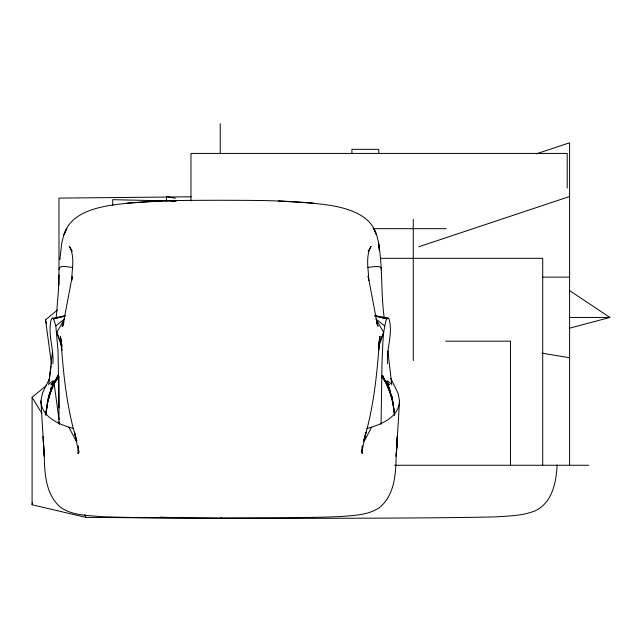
<?xml version="1.0" encoding="UTF-8"?>
<svg xmlns="http://www.w3.org/2000/svg" width="642" height="642" viewBox="0 0 642 642"><rect width="100%" height="100%" fill="white"/><g stroke="black" fill="none" stroke-linecap="round" stroke-linejoin="round"><path stroke-width="0.96" d="M52.893 363.685C54.169 348.646 47.083 333.198 51.52 318.52L65.34 315.768M58.976 274.872L58.446 290.457L56.215 317.878M362.232 453.284L362.289 449.456M396.531 452.297L397.27 436.472L396.764 447.009M396.9 444.384L396.218 456.237L399.525 400.897L398.024 393.185L390.834 378.443M47.5 401.138L45.967 415.318M362.176 445.757L361.671 452.714L365.956 432.194L363.629 441.142C373.612 408.232 377.207 373.805 379.446 339.618L378.62 350.46L380.024 336.175L378.491 346.447M557.063 465.033C556.405 482.038 552.272 502.646 535.364 510.727C522.724 515.935 508.777 515.919 495.351 516.906C438.462 518.126 381.549 518.062 324.651 518.343L220.222 518.351L85.851 517.388L32.1 504.764L32.1 397.27L46.689 385.256M45.927 414.756L46.368 409.01M59.858 259.577L61.825 242.716L63.63 235.341L66.792 228.488L63.951 234.876C69.834 214.444 93.018 208.088 111.596 205.167C147.548 200.023 183.989 200.424 220.222 200.264C256.455 200.424 292.888 200.023 328.848 205.167C347.426 208.088 370.603 214.444 376.493 234.876L373.652 228.488L376.814 235.341L378.611 242.716L379.398 250.484L378.676 244C382.833 268.42 380.794 293.346 384.221 317.878M387.551 363.685C386.267 348.646 393.361 333.198 388.924 318.52L387.92 317.959L386.821 318.865L385.69 321.441L383.675 332.355L382.937 341.087L381.99 362.955L381.051 424.394M399.525 400.897C399.027 417.525 380.481 424.819 366.839 428.527M43.544 444.384L44.226 456.237L40.919 400.897L42.412 393.185L49.603 378.443M48.688 384.855L52.556 350.853M72.185 276.871L71.703 280.458C71.816 269.303 75.234 256.447 69.304 246.295L72.305 251.215M32.1 504.764L32.373 502.782M49.201 380.032L50.421 371.124M50.694 369.142L51.103 366.173M51.376 364.191L51.649 362.216M48.367 397.382L45.734 414.7L48.904 394.894M72.153 276.919L62.812 326.024L63.678 321.794L62.122 326.321L63.935 322.18M47.925 401.828L51.368 387.094L48.343 399.549L52.299 387.022L57.884 375.418L48.447 397.125L52.299 387.022M58.976 269.343L59.529 267.634L61.183 266.663L64.489 266.446L72.755 267.457M78.83 451.454L78.212 453.284L78.155 449.456M378.531 347.378L383.675 332.355L375.955 319.066L384.614 325.871M78.661 451.551L78.003 453.388L78.749 451.631M378.475 345.3L383.675 332.355M364.407 440.853L371.549 427.267M61.905 347.378L56.769 332.355L64.489 319.066L55.822 325.871L58.053 351.479L58.976 407.983M368.139 251.215L371.14 246.295C365.21 256.447 368.628 269.303 368.741 280.458L368.139 275.972L377.624 326.024L376.766 321.794M59.04 376.798L52.114 385.906L58.406 377.023M53.992 380.899L50.999 384.871L57.652 378.018M51.52 364.183L45.534 319.82L57.483 309.982M49.474 383.643L52.981 380.794M57.363 377.311L58.944 376.116M536.391 153.831L569.59 142.765L569.59 465.257M418.777 246.785L569.59 196.508M65.58 315.623L53.623 318.865L52.516 317.959M569.197 328.303L609.9 317.445L569.59 290.569M63.799 316.458L53.623 318.865L55.822 325.871M367.689 267.457L375.955 266.446L379.262 266.663L380.915 267.634L381.468 269.343M221.795 517.749L220.222 518.327M126.891 203.201L161.92 200.978M191.18 196.797L58.976 198.113L58.976 285.152M373.082 228.672L446.134 228.672M380.489 258.325L542.715 258.325L542.715 465.257M542.546 277.135L569.59 277.135M569.093 317.445L609.9 317.445M445.588 341.167L510.494 341.167L510.494 465.257M394.653 465.257L588.666 465.257M171.037 517.54L159.97 517.139M176.028 201.106L112.727 199.678L112.727 205.328M278.524 200.978L313.553 203.201M171.029 200.842L175.82 201.106M541.888 353.14L569.59 357.755M375.105 315.768L387.92 317.959M175.298 198.274L166.471 196.508L166.471 201.492M374.792 316.024L386.821 318.865L374.856 315.623M40.919 400.897C41.409 417.525 59.963 424.819 73.597 428.527M381.492 376.116L383.073 377.311M387.463 380.794L390.97 383.643M381.404 376.798L389.437 384.871L386.452 380.899M382.038 377.023L388.322 385.906L382.784 378.018M32.1 397.27L41.923 413.44M68.895 427.267L76.037 440.853M388.137 387.022L382.56 375.418L391.989 397.125L388.137 387.022L392.101 399.549L389.076 387.094L392.511 401.828L394.67 414.668M376.509 322.18L378.315 326.321M361.695 451.631L362.441 453.388L361.783 451.551M56.769 332.355L61.961 345.3M84.856 514.579L85.851 517.388M45.534 319.82L46.481 323.704M58.976 421.818L59.385 424.394M392.077 397.382L394.71 414.7M61.953 346.447L60.42 336.175L61.825 350.46L60.99 339.618C63.229 373.805 66.824 408.232 76.815 441.142L74.52 432.114L78.765 452.714L78.268 445.757M391.532 394.894L392.511 401.828M54.185 383.9L58.976 419.395M394.469 415.318L392.936 401.138M387.88 350.853L391.756 384.855M394.076 409.01L394.517 414.756M43.672 447.009L43.174 436.472L43.913 452.297M567.207 188.074L567.207 153.422L190.963 153.422L190.963 200.946M413.271 219.379L413.271 360.531M396.162 452.353C395.986 471.324 395.552 493.939 379.895 507.252C368.668 515.301 354.296 515.261 341.103 516.529C300.841 518.23 260.516 517.645 220.222 518.038C179.929 517.645 139.603 518.23 99.341 516.529C86.148 515.261 71.768 515.301 60.549 507.252C44.635 493.69 44.426 470.642 44.274 451.374M378.796 153.334L378.796 149.337L351.92 149.337L351.92 153.334M220.222 123.649L220.222 153.631M58.976 377.111L58.976 423.551"/></g></svg>
